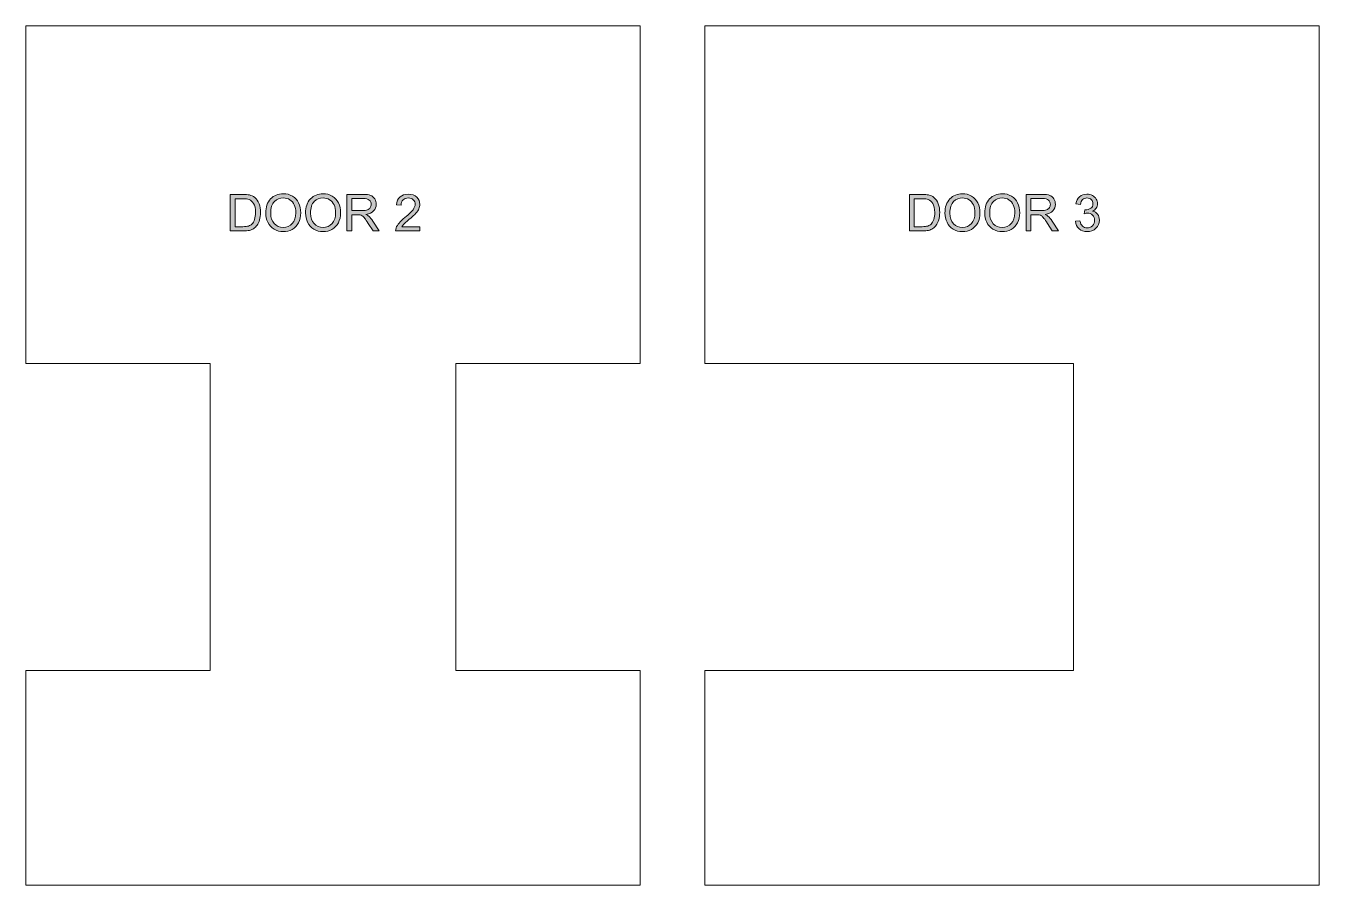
# Model space of a CAD drawing. Header units: inches. Extents: x -6.9 to 58.7, y -33.3 to 13.5.
# Drawn here: x 16.6 to 58.72, y -14.46 to 13.54 of the extents above; entities that cross this region are included whole.
import ezdxf

# ---------------------------------------------------------------- set-up
doc = ezdxf.new("R2010")
doc.units = ezdxf.units.IN
doc.header["$MEASUREMENT"] = 0
doc.layers.add('Layer 1', color=7, linetype='Continuous', lineweight=0)

# ---------------------------------------------------------------- blocks, each defined once
blk = doc.blocks.new('Block_5')
at = {"layer": 'Layer 1', "true_color": 0x000000, "transparency": 33554687}
h = blk.add_hatch(color=18, dxfattribs=at)
h.dxf.hatch_style = 2
edge = h.paths.add_edge_path()
edge.add_spline(control_points=[(23.418, 6.996), (23.418, 6.996), (23.673, 6.996), (23.673, 6.996), (23.751, 6.996), (23.813, 7.004), (23.858, 7.018), (23.903, 7.033), (23.938, 7.054), (23.965, 7.08), (24.002, 7.118), (24.031, 7.168), (24.052, 7.231), (24.073, 7.294), (24.084, 7.371), (24.084, 7.461), (24.084, 7.586), (24.063, 7.682), (24.022, 7.749), (23.981, 7.816), (23.931, 7.861), (23.873, 7.883), (23.831, 7.9), (23.762, 7.908), (23.669, 7.908), (23.669, 7.908), (23.418, 7.908), (23.418, 7.908), (23.418, 7.908), (23.418, 6.996), (23.418, 6.996)], knot_values=[0, 0, 0, 0, 1, 1, 1, 2, 2, 2, 3, 3, 3, 4, 4, 4, 5, 5, 5, 6, 6, 6, 7, 7, 7, 8, 8, 8, 9, 9, 9, 10, 10, 10, 10], degree=3, periodic=0)
edge = h.paths.add_edge_path()
edge.add_spline(control_points=[(23.26, 6.856), (23.26, 6.856), (23.26, 8.049), (23.26, 8.049), (23.26, 8.049), (23.671, 8.049), (23.671, 8.049), (23.764, 8.049), (23.835, 8.043), (23.883, 8.032), (23.952, 8.016), (24.01, 7.987), (24.058, 7.946), (24.121, 7.893), (24.168, 7.825), (24.2, 7.742), (24.231, 7.66), (24.246, 7.565), (24.246, 7.459), (24.246, 7.368), (24.236, 7.288), (24.215, 7.218), (24.193, 7.148), (24.166, 7.09), (24.133, 7.044), (24.1, 6.998), (24.064, 6.962), (24.025, 6.936), (23.985, 6.909), (23.938, 6.89), (23.882, 6.876), (23.827, 6.862), (23.763, 6.856), (23.691, 6.856), (23.691, 6.856), (23.26, 6.856), (23.26, 6.856)], knot_values=[0, 0, 0, 0, 1, 1, 1, 2, 2, 2, 3, 3, 3, 4, 4, 4, 5, 5, 5, 6, 6, 6, 7, 7, 7, 8, 8, 8, 9, 9, 9, 10, 10, 10, 11, 11, 11, 12, 12, 12, 12], degree=3, periodic=0)
h = blk.add_hatch(color=18, dxfattribs=at)
h.dxf.hatch_style = 2
edge = h.paths.add_edge_path()
edge.add_spline(control_points=[(24.578, 7.434), (24.578, 7.29), (24.617, 7.177), (24.694, 7.095), (24.772, 7.012), (24.869, 6.97), (24.985, 6.97), (25.104, 6.97), (25.202, 7.012), (25.279, 7.096), (25.355, 7.179), (25.394, 7.298), (25.394, 7.451), (25.394, 7.548), (25.377, 7.633), (25.345, 7.706), (25.312, 7.778), (25.264, 7.834), (25.201, 7.874), (25.137, 7.914), (25.066, 7.934), (24.988, 7.934), (24.876, 7.934), (24.78, 7.896), (24.699, 7.819), (24.619, 7.742), (24.578, 7.614), (24.578, 7.434)], knot_values=[0, 0, 0, 0, 1, 1, 1, 2, 2, 2, 3, 3, 3, 4, 4, 4, 5, 5, 5, 6, 6, 6, 7, 7, 7, 8, 8, 8, 9, 9, 9, 9], degree=3, periodic=0)
edge = h.paths.add_edge_path()
edge.add_spline(control_points=[(24.416, 7.437), (24.416, 7.635), (24.469, 7.79), (24.575, 7.902), (24.681, 8.014), (24.819, 8.07), (24.987, 8.07), (25.097, 8.07), (25.196, 8.044), (25.285, 7.991), (25.373, 7.938), (25.441, 7.865), (25.487, 7.771), (25.533, 7.677), (25.557, 7.57), (25.557, 7.451), (25.557, 7.33), (25.532, 7.221), (25.483, 7.126), (25.435, 7.03), (25.365, 6.958), (25.276, 6.909), (25.186, 6.86), (25.09, 6.835), (24.986, 6.835), (24.874, 6.835), (24.773, 6.862), (24.685, 6.917), (24.597, 6.971), (24.53, 7.045), (24.484, 7.139), (24.438, 7.233), (24.416, 7.332), (24.416, 7.437)], knot_values=[0, 0, 0, 0, 1, 1, 1, 2, 2, 2, 3, 3, 3, 4, 4, 4, 5, 5, 5, 6, 6, 6, 7, 7, 7, 8, 8, 8, 9, 9, 9, 10, 10, 10, 11, 11, 11, 11], degree=3, periodic=0)
h = blk.add_hatch(color=18, dxfattribs=at)
h.dxf.hatch_style = 2
edge = h.paths.add_edge_path()
edge.add_spline(control_points=[(25.875, 7.434), (25.875, 7.29), (25.913, 7.177), (25.991, 7.095), (26.068, 7.012), (26.165, 6.97), (26.282, 6.97), (26.401, 6.97), (26.498, 7.012), (26.575, 7.096), (26.652, 7.179), (26.69, 7.298), (26.69, 7.451), (26.69, 7.548), (26.674, 7.633), (26.641, 7.706), (26.608, 7.778), (26.56, 7.834), (26.497, 7.874), (26.434, 7.914), (26.363, 7.934), (26.284, 7.934), (26.172, 7.934), (26.076, 7.896), (25.996, 7.819), (25.915, 7.742), (25.875, 7.614), (25.875, 7.434)], knot_values=[0, 0, 0, 0, 1, 1, 1, 2, 2, 2, 3, 3, 3, 4, 4, 4, 5, 5, 5, 6, 6, 6, 7, 7, 7, 8, 8, 8, 9, 9, 9, 9], degree=3, periodic=0)
edge = h.paths.add_edge_path()
edge.add_spline(control_points=[(25.712, 7.437), (25.712, 7.635), (25.765, 7.79), (25.872, 7.902), (25.978, 8.014), (26.115, 8.07), (26.283, 8.07), (26.393, 8.07), (26.493, 8.044), (26.581, 7.991), (26.67, 7.938), (26.737, 7.865), (26.783, 7.771), (26.83, 7.677), (26.853, 7.57), (26.853, 7.451), (26.853, 7.33), (26.829, 7.221), (26.78, 7.126), (26.731, 7.03), (26.662, 6.958), (26.572, 6.909), (26.483, 6.86), (26.386, 6.835), (26.283, 6.835), (26.17, 6.835), (26.07, 6.862), (25.981, 6.917), (25.893, 6.971), (25.826, 7.045), (25.78, 7.139), (25.735, 7.233), (25.712, 7.332), (25.712, 7.437)], knot_values=[0, 0, 0, 0, 1, 1, 1, 2, 2, 2, 3, 3, 3, 4, 4, 4, 5, 5, 5, 6, 6, 6, 7, 7, 7, 8, 8, 8, 9, 9, 9, 10, 10, 10, 11, 11, 11, 11], degree=3, periodic=0)
h = blk.add_hatch(color=18, dxfattribs=at)
h.dxf.hatch_style = 2
edge = h.paths.add_edge_path()
edge.add_spline(control_points=[(27.217, 7.522), (27.217, 7.522), (27.556, 7.522), (27.556, 7.522), (27.628, 7.522), (27.685, 7.53), (27.725, 7.545), (27.766, 7.559), (27.797, 7.583), (27.818, 7.616), (27.839, 7.649), (27.85, 7.685), (27.85, 7.723), (27.85, 7.78), (27.829, 7.826), (27.788, 7.862), (27.747, 7.899), (27.683, 7.917), (27.594, 7.917), (27.594, 7.917), (27.217, 7.917), (27.217, 7.917), (27.217, 7.917), (27.217, 7.522), (27.217, 7.522)], knot_values=[0, 0, 0, 0, 1, 1, 1, 2, 2, 2, 3, 3, 3, 4, 4, 4, 5, 5, 5, 6, 6, 6, 7, 7, 7, 8, 8, 8, 8], degree=3, periodic=0)
edge = h.paths.add_edge_path()
edge.add_spline(control_points=[(27.059, 6.856), (27.059, 6.856), (27.059, 8.049), (27.059, 8.049), (27.059, 8.049), (27.588, 8.049), (27.588, 8.049), (27.694, 8.049), (27.775, 8.038), (27.83, 8.017), (27.886, 7.995), (27.93, 7.957), (27.963, 7.903), (27.996, 7.849), (28.013, 7.789), (28.013, 7.723), (28.013, 7.639), (27.985, 7.567), (27.93, 7.509), (27.876, 7.451), (27.791, 7.414), (27.677, 7.398), (27.718, 7.378), (27.75, 7.359), (27.772, 7.339), (27.818, 7.297), (27.862, 7.244), (27.903, 7.18), (27.903, 7.18), (28.11, 6.856), (28.11, 6.856), (28.11, 6.856), (27.912, 6.856), (27.912, 6.856), (27.912, 6.856), (27.754, 7.104), (27.754, 7.104), (27.708, 7.175), (27.67, 7.23), (27.64, 7.268), (27.61, 7.306), (27.583, 7.333), (27.56, 7.348), (27.536, 7.363), (27.512, 7.374), (27.488, 7.38), (27.47, 7.384), (27.441, 7.385), (27.4, 7.385), (27.4, 7.385), (27.217, 7.385), (27.217, 7.385), (27.217, 7.385), (27.217, 6.856), (27.217, 6.856), (27.217, 6.856), (27.059, 6.856), (27.059, 6.856)], knot_values=[0, 0, 0, 0, 1, 1, 1, 2, 2, 2, 3, 3, 3, 4, 4, 4, 5, 5, 5, 6, 6, 6, 7, 7, 7, 8, 8, 8, 9, 9, 9, 10, 10, 10, 11, 11, 11, 12, 12, 12, 13, 13, 13, 14, 14, 14, 15, 15, 15, 16, 16, 16, 17, 17, 17, 18, 18, 18, 19, 19, 19, 19], degree=3, periodic=0)
h = blk.add_hatch(color=18, dxfattribs=at)
h.dxf.hatch_style = 2
edge = h.paths.add_edge_path()
edge.add_spline(control_points=[(29.434, 6.996), (29.434, 6.996), (29.434, 6.856), (29.434, 6.856), (29.434, 6.856), (28.645, 6.856), (28.645, 6.856), (28.644, 6.891), (28.65, 6.925), (28.662, 6.957), (28.682, 7.011), (28.714, 7.064), (28.759, 7.116), (28.803, 7.168), (28.867, 7.228), (28.95, 7.297), (29.08, 7.403), (29.167, 7.487), (29.213, 7.549), (29.259, 7.612), (29.281, 7.67), (29.281, 7.726), (29.281, 7.784), (29.261, 7.833), (29.219, 7.872), (29.178, 7.912), (29.123, 7.932), (29.057, 7.932), (28.986, 7.932), (28.93, 7.911), (28.887, 7.869), (28.845, 7.827), (28.824, 7.768), (28.823, 7.693), (28.823, 7.693), (28.673, 7.709), (28.673, 7.709), (28.683, 7.821), (28.722, 7.906), (28.789, 7.965), (28.856, 8.024), (28.947, 8.054), (29.06, 8.054), (29.174, 8.054), (29.265, 8.022), (29.332, 7.958), (29.399, 7.895), (29.432, 7.816), (29.432, 7.722), (29.432, 7.675), (29.422, 7.628), (29.403, 7.582), (29.383, 7.535), (29.351, 7.487), (29.305, 7.436), (29.26, 7.385), (29.185, 7.315), (29.08, 7.226), (28.992, 7.152), (28.935, 7.102), (28.91, 7.076), (28.885, 7.049), (28.865, 7.023), (28.848, 6.996), (28.848, 6.996), (29.434, 6.996), (29.434, 6.996)], knot_values=[0, 0, 0, 0, 1, 1, 1, 2, 2, 2, 3, 3, 3, 4, 4, 4, 5, 5, 5, 6, 6, 6, 7, 7, 7, 8, 8, 8, 9, 9, 9, 10, 10, 10, 11, 11, 11, 12, 12, 12, 13, 13, 13, 14, 14, 14, 15, 15, 15, 16, 16, 16, 17, 17, 17, 18, 18, 18, 19, 19, 19, 20, 20, 20, 21, 21, 21, 22, 22, 22, 22], degree=3, periodic=0)
at = {"layer": 'Layer 1'}
for points, knots in [([(23.26, 6.856), (23.26, 6.856), (23.26, 8.049), (23.26, 8.049), (23.26, 8.049), (23.671, 8.049), (23.671, 8.049), (23.764, 8.049), (23.835, 8.043), (23.883, 8.032), (23.952, 8.016), (24.01, 7.987), (24.058, 7.946), (24.121, 7.893), (24.168, 7.825), (24.2, 7.742), (24.231, 7.66), (24.246, 7.565), (24.246, 7.459), (24.246, 7.368), (24.236, 7.288), (24.215, 7.218), (24.193, 7.148), (24.166, 7.09), (24.133, 7.044), (24.1, 6.998), (24.064, 6.962), (24.025, 6.936), (23.985, 6.909), (23.938, 6.89), (23.882, 6.876), (23.827, 6.862), (23.763, 6.856), (23.691, 6.856), (23.691, 6.856), (23.26, 6.856), (23.26, 6.856)], [0, 0, 0, 0, 1, 1, 1, 2, 2, 2, 3, 3, 3, 4, 4, 4, 5, 5, 5, 6, 6, 6, 7, 7, 7, 8, 8, 8, 9, 9, 9, 10, 10, 10, 11, 11, 11, 12, 12, 12, 12]), ([(24.416, 7.437), (24.416, 7.635), (24.469, 7.79), (24.575, 7.902), (24.681, 8.014), (24.819, 8.07), (24.987, 8.07), (25.097, 8.07), (25.196, 8.044), (25.285, 7.991), (25.373, 7.938), (25.441, 7.865), (25.487, 7.771), (25.533, 7.677), (25.557, 7.57), (25.557, 7.451), (25.557, 7.33), (25.532, 7.221), (25.483, 7.126), (25.435, 7.03), (25.365, 6.958), (25.276, 6.909), (25.186, 6.86), (25.09, 6.835), (24.986, 6.835), (24.874, 6.835), (24.773, 6.862), (24.685, 6.917), (24.597, 6.971), (24.53, 7.045), (24.484, 7.139), (24.438, 7.233), (24.416, 7.332), (24.416, 7.437)], [0, 0, 0, 0, 1, 1, 1, 2, 2, 2, 3, 3, 3, 4, 4, 4, 5, 5, 5, 6, 6, 6, 7, 7, 7, 8, 8, 8, 9, 9, 9, 10, 10, 10, 11, 11, 11, 11]), ([(25.712, 7.437), (25.712, 7.635), (25.765, 7.79), (25.872, 7.902), (25.978, 8.014), (26.115, 8.07), (26.283, 8.07), (26.393, 8.07), (26.493, 8.044), (26.581, 7.991), (26.67, 7.938), (26.737, 7.865), (26.783, 7.771), (26.83, 7.677), (26.853, 7.57), (26.853, 7.451), (26.853, 7.33), (26.829, 7.221), (26.78, 7.126), (26.731, 7.03), (26.662, 6.958), (26.572, 6.909), (26.483, 6.86), (26.386, 6.835), (26.283, 6.835), (26.17, 6.835), (26.07, 6.862), (25.981, 6.917), (25.893, 6.971), (25.826, 7.045), (25.78, 7.139), (25.735, 7.233), (25.712, 7.332), (25.712, 7.437)], [0, 0, 0, 0, 1, 1, 1, 2, 2, 2, 3, 3, 3, 4, 4, 4, 5, 5, 5, 6, 6, 6, 7, 7, 7, 8, 8, 8, 9, 9, 9, 10, 10, 10, 11, 11, 11, 11]), ([(27.059, 6.856), (27.059, 6.856), (27.059, 8.049), (27.059, 8.049), (27.059, 8.049), (27.588, 8.049), (27.588, 8.049), (27.694, 8.049), (27.775, 8.038), (27.83, 8.017), (27.886, 7.995), (27.93, 7.957), (27.963, 7.903), (27.996, 7.849), (28.013, 7.789), (28.013, 7.723), (28.013, 7.639), (27.985, 7.567), (27.93, 7.509), (27.876, 7.451), (27.791, 7.414), (27.677, 7.398), (27.718, 7.378), (27.75, 7.359), (27.772, 7.339), (27.818, 7.297), (27.862, 7.244), (27.903, 7.18), (27.903, 7.18), (28.11, 6.856), (28.11, 6.856), (28.11, 6.856), (27.912, 6.856), (27.912, 6.856), (27.912, 6.856), (27.754, 7.104), (27.754, 7.104), (27.708, 7.175), (27.67, 7.23), (27.64, 7.268), (27.61, 7.306), (27.583, 7.333), (27.56, 7.348), (27.536, 7.363), (27.512, 7.374), (27.488, 7.38), (27.47, 7.384), (27.441, 7.385), (27.4, 7.385), (27.4, 7.385), (27.217, 7.385), (27.217, 7.385), (27.217, 7.385), (27.217, 6.856), (27.217, 6.856), (27.217, 6.856), (27.059, 6.856), (27.059, 6.856)], [0, 0, 0, 0, 1, 1, 1, 2, 2, 2, 3, 3, 3, 4, 4, 4, 5, 5, 5, 6, 6, 6, 7, 7, 7, 8, 8, 8, 9, 9, 9, 10, 10, 10, 11, 11, 11, 12, 12, 12, 13, 13, 13, 14, 14, 14, 15, 15, 15, 16, 16, 16, 17, 17, 17, 18, 18, 18, 19, 19, 19, 19]), ([(29.434, 6.996), (29.434, 6.996), (29.434, 6.856), (29.434, 6.856), (29.434, 6.856), (28.645, 6.856), (28.645, 6.856), (28.644, 6.891), (28.65, 6.925), (28.662, 6.957), (28.682, 7.011), (28.714, 7.064), (28.759, 7.116), (28.803, 7.168), (28.867, 7.228), (28.95, 7.297), (29.08, 7.403), (29.167, 7.487), (29.213, 7.549), (29.259, 7.612), (29.281, 7.67), (29.281, 7.726), (29.281, 7.784), (29.261, 7.833), (29.219, 7.872), (29.178, 7.912), (29.123, 7.932), (29.057, 7.932), (28.986, 7.932), (28.93, 7.911), (28.887, 7.869), (28.845, 7.827), (28.824, 7.768), (28.823, 7.693), (28.823, 7.693), (28.673, 7.709), (28.673, 7.709), (28.683, 7.821), (28.722, 7.906), (28.789, 7.965), (28.856, 8.024), (28.947, 8.054), (29.06, 8.054), (29.174, 8.054), (29.265, 8.022), (29.332, 7.958), (29.399, 7.895), (29.432, 7.816), (29.432, 7.722), (29.432, 7.675), (29.422, 7.628), (29.403, 7.582), (29.383, 7.535), (29.351, 7.487), (29.305, 7.436), (29.26, 7.385), (29.185, 7.315), (29.08, 7.226), (28.992, 7.152), (28.935, 7.102), (28.91, 7.076), (28.885, 7.049), (28.865, 7.023), (28.848, 6.996), (28.848, 6.996), (29.434, 6.996), (29.434, 6.996)], [0, 0, 0, 0, 1, 1, 1, 2, 2, 2, 3, 3, 3, 4, 4, 4, 5, 5, 5, 6, 6, 6, 7, 7, 7, 8, 8, 8, 9, 9, 9, 10, 10, 10, 11, 11, 11, 12, 12, 12, 13, 13, 13, 14, 14, 14, 15, 15, 15, 16, 16, 16, 17, 17, 17, 18, 18, 18, 19, 19, 19, 20, 20, 20, 21, 21, 21, 22, 22, 22, 22]), ([(23.418, 6.996), (23.418, 6.996), (23.673, 6.996), (23.673, 6.996), (23.751, 6.996), (23.813, 7.004), (23.858, 7.018), (23.903, 7.033), (23.938, 7.054), (23.965, 7.08), (24.002, 7.118), (24.031, 7.168), (24.052, 7.231), (24.073, 7.294), (24.084, 7.371), (24.084, 7.461), (24.084, 7.586), (24.063, 7.682), (24.022, 7.749), (23.981, 7.816), (23.931, 7.861), (23.873, 7.883), (23.831, 7.9), (23.762, 7.908), (23.669, 7.908), (23.669, 7.908), (23.418, 7.908), (23.418, 7.908), (23.418, 7.908), (23.418, 6.996), (23.418, 6.996)], [0, 0, 0, 0, 1, 1, 1, 2, 2, 2, 3, 3, 3, 4, 4, 4, 5, 5, 5, 6, 6, 6, 7, 7, 7, 8, 8, 8, 9, 9, 9, 10, 10, 10, 10]), ([(24.578, 7.434), (24.578, 7.29), (24.617, 7.177), (24.694, 7.095), (24.772, 7.012), (24.869, 6.97), (24.985, 6.97), (25.104, 6.97), (25.202, 7.012), (25.279, 7.096), (25.355, 7.179), (25.394, 7.298), (25.394, 7.451), (25.394, 7.548), (25.377, 7.633), (25.345, 7.706), (25.312, 7.778), (25.264, 7.834), (25.201, 7.874), (25.137, 7.914), (25.066, 7.934), (24.988, 7.934), (24.876, 7.934), (24.78, 7.896), (24.699, 7.819), (24.619, 7.742), (24.578, 7.614), (24.578, 7.434)], [0, 0, 0, 0, 1, 1, 1, 2, 2, 2, 3, 3, 3, 4, 4, 4, 5, 5, 5, 6, 6, 6, 7, 7, 7, 8, 8, 8, 9, 9, 9, 9]), ([(25.875, 7.434), (25.875, 7.29), (25.913, 7.177), (25.991, 7.095), (26.068, 7.012), (26.165, 6.97), (26.282, 6.97), (26.401, 6.97), (26.498, 7.012), (26.575, 7.096), (26.652, 7.179), (26.69, 7.298), (26.69, 7.451), (26.69, 7.548), (26.674, 7.633), (26.641, 7.706), (26.608, 7.778), (26.56, 7.834), (26.497, 7.874), (26.434, 7.914), (26.363, 7.934), (26.284, 7.934), (26.172, 7.934), (26.076, 7.896), (25.996, 7.819), (25.915, 7.742), (25.875, 7.614), (25.875, 7.434)], [0, 0, 0, 0, 1, 1, 1, 2, 2, 2, 3, 3, 3, 4, 4, 4, 5, 5, 5, 6, 6, 6, 7, 7, 7, 8, 8, 8, 9, 9, 9, 9]), ([(27.217, 7.522), (27.217, 7.522), (27.556, 7.522), (27.556, 7.522), (27.628, 7.522), (27.685, 7.53), (27.725, 7.545), (27.766, 7.559), (27.797, 7.583), (27.818, 7.616), (27.839, 7.649), (27.85, 7.685), (27.85, 7.723), (27.85, 7.78), (27.829, 7.826), (27.788, 7.862), (27.747, 7.899), (27.683, 7.917), (27.594, 7.917), (27.594, 7.917), (27.217, 7.917), (27.217, 7.917), (27.217, 7.917), (27.217, 7.522), (27.217, 7.522)], [0, 0, 0, 0, 1, 1, 1, 2, 2, 2, 3, 3, 3, 4, 4, 4, 5, 5, 5, 6, 6, 6, 7, 7, 7, 8, 8, 8, 8])]:
    blk.add_open_spline(points, degree=3, knots=knots, dxfattribs=at)
blk = doc.blocks.new('Block_4')
at = {"layer": 'Layer 1'}
blk.add_blockref('Block_5', (0, 0), dxfattribs=at)
blk = doc.blocks.new('Block_7')
at = {"layer": 'Layer 1', "true_color": 0x000000, "transparency": 33554687}
h = blk.add_hatch(color=18, dxfattribs=at)
h.dxf.hatch_style = 2
edge = h.paths.add_edge_path()
edge.add_spline(control_points=[(45.535, 6.996), (45.535, 6.996), (45.79, 6.996), (45.79, 6.996), (45.868, 6.996), (45.93, 7.004), (45.975, 7.018), (46.02, 7.033), (46.055, 7.054), (46.082, 7.08), (46.119, 7.118), (46.148, 7.168), (46.169, 7.231), (46.19, 7.294), (46.201, 7.371), (46.201, 7.461), (46.201, 7.586), (46.18, 7.682), (46.139, 7.749), (46.098, 7.816), (46.048, 7.861), (45.99, 7.883), (45.948, 7.9), (45.879, 7.908), (45.786, 7.908), (45.786, 7.908), (45.535, 7.908), (45.535, 7.908), (45.535, 7.908), (45.535, 6.996), (45.535, 6.996)], knot_values=[0, 0, 0, 0, 1, 1, 1, 2, 2, 2, 3, 3, 3, 4, 4, 4, 5, 5, 5, 6, 6, 6, 7, 7, 7, 8, 8, 8, 9, 9, 9, 10, 10, 10, 10], degree=3, periodic=0)
edge = h.paths.add_edge_path()
edge.add_spline(control_points=[(45.377, 6.856), (45.377, 6.856), (45.377, 8.049), (45.377, 8.049), (45.377, 8.049), (45.788, 8.049), (45.788, 8.049), (45.881, 8.049), (45.952, 8.043), (46, 8.032), (46.069, 8.016), (46.127, 7.987), (46.175, 7.946), (46.238, 7.893), (46.285, 7.825), (46.317, 7.742), (46.348, 7.66), (46.363, 7.565), (46.363, 7.459), (46.363, 7.368), (46.353, 7.288), (46.332, 7.218), (46.31, 7.148), (46.283, 7.09), (46.25, 7.044), (46.217, 6.998), (46.181, 6.962), (46.142, 6.936), (46.102, 6.909), (46.055, 6.89), (45.999, 6.876), (45.944, 6.862), (45.88, 6.856), (45.808, 6.856), (45.808, 6.856), (45.377, 6.856), (45.377, 6.856)], knot_values=[0, 0, 0, 0, 1, 1, 1, 2, 2, 2, 3, 3, 3, 4, 4, 4, 5, 5, 5, 6, 6, 6, 7, 7, 7, 8, 8, 8, 9, 9, 9, 10, 10, 10, 11, 11, 11, 12, 12, 12, 12], degree=3, periodic=0)
h = blk.add_hatch(color=18, dxfattribs=at)
h.dxf.hatch_style = 2
edge = h.paths.add_edge_path()
edge.add_spline(control_points=[(46.695, 7.434), (46.695, 7.29), (46.734, 7.177), (46.811, 7.094), (46.889, 7.012), (46.986, 6.97), (47.102, 6.97), (47.221, 6.97), (47.319, 7.012), (47.396, 7.096), (47.472, 7.179), (47.511, 7.298), (47.511, 7.451), (47.511, 7.548), (47.494, 7.633), (47.462, 7.706), (47.429, 7.778), (47.381, 7.834), (47.318, 7.874), (47.254, 7.914), (47.183, 7.934), (47.105, 7.934), (46.993, 7.934), (46.897, 7.896), (46.816, 7.819), (46.736, 7.742), (46.695, 7.614), (46.695, 7.434)], knot_values=[0, 0, 0, 0, 1, 1, 1, 2, 2, 2, 3, 3, 3, 4, 4, 4, 5, 5, 5, 6, 6, 6, 7, 7, 7, 8, 8, 8, 9, 9, 9, 9], degree=3, periodic=0)
edge = h.paths.add_edge_path()
edge.add_spline(control_points=[(46.533, 7.437), (46.533, 7.635), (46.586, 7.79), (46.692, 7.902), (46.798, 8.014), (46.936, 8.07), (47.104, 8.07), (47.214, 8.07), (47.313, 8.044), (47.402, 7.991), (47.49, 7.938), (47.558, 7.865), (47.604, 7.771), (47.65, 7.677), (47.674, 7.57), (47.674, 7.451), (47.674, 7.33), (47.649, 7.221), (47.6, 7.126), (47.552, 7.03), (47.482, 6.958), (47.393, 6.909), (47.303, 6.86), (47.207, 6.835), (47.103, 6.835), (46.991, 6.835), (46.89, 6.862), (46.802, 6.917), (46.714, 6.971), (46.647, 7.045), (46.601, 7.139), (46.555, 7.233), (46.533, 7.332), (46.533, 7.437)], knot_values=[0, 0, 0, 0, 1, 1, 1, 2, 2, 2, 3, 3, 3, 4, 4, 4, 5, 5, 5, 6, 6, 6, 7, 7, 7, 8, 8, 8, 9, 9, 9, 10, 10, 10, 11, 11, 11, 11], degree=3, periodic=0)
h = blk.add_hatch(color=18, dxfattribs=at)
h.dxf.hatch_style = 2
edge = h.paths.add_edge_path()
edge.add_spline(control_points=[(47.992, 7.434), (47.992, 7.29), (48.03, 7.177), (48.108, 7.094), (48.185, 7.012), (48.282, 6.97), (48.399, 6.97), (48.518, 6.97), (48.615, 7.012), (48.692, 7.096), (48.769, 7.179), (48.807, 7.298), (48.807, 7.451), (48.807, 7.548), (48.791, 7.633), (48.758, 7.706), (48.725, 7.778), (48.677, 7.834), (48.614, 7.874), (48.551, 7.914), (48.48, 7.934), (48.401, 7.934), (48.289, 7.934), (48.193, 7.896), (48.113, 7.819), (48.032, 7.742), (47.992, 7.614), (47.992, 7.434)], knot_values=[0, 0, 0, 0, 1, 1, 1, 2, 2, 2, 3, 3, 3, 4, 4, 4, 5, 5, 5, 6, 6, 6, 7, 7, 7, 8, 8, 8, 9, 9, 9, 9], degree=3, periodic=0)
edge = h.paths.add_edge_path()
edge.add_spline(control_points=[(47.829, 7.437), (47.829, 7.635), (47.882, 7.79), (47.989, 7.902), (48.095, 8.014), (48.232, 8.07), (48.4, 8.07), (48.51, 8.07), (48.61, 8.044), (48.698, 7.991), (48.787, 7.938), (48.854, 7.865), (48.9, 7.771), (48.947, 7.677), (48.97, 7.57), (48.97, 7.451), (48.97, 7.33), (48.946, 7.221), (48.897, 7.126), (48.848, 7.03), (48.779, 6.958), (48.689, 6.909), (48.6, 6.86), (48.503, 6.835), (48.4, 6.835), (48.287, 6.835), (48.187, 6.862), (48.098, 6.917), (48.01, 6.971), (47.943, 7.045), (47.897, 7.139), (47.852, 7.233), (47.829, 7.332), (47.829, 7.437)], knot_values=[0, 0, 0, 0, 1, 1, 1, 2, 2, 2, 3, 3, 3, 4, 4, 4, 5, 5, 5, 6, 6, 6, 7, 7, 7, 8, 8, 8, 9, 9, 9, 10, 10, 10, 11, 11, 11, 11], degree=3, periodic=0)
h = blk.add_hatch(color=18, dxfattribs=at)
h.dxf.hatch_style = 2
edge = h.paths.add_edge_path()
edge.add_spline(control_points=[(49.334, 7.522), (49.334, 7.522), (49.673, 7.522), (49.673, 7.522), (49.745, 7.522), (49.802, 7.53), (49.842, 7.545), (49.883, 7.559), (49.914, 7.583), (49.935, 7.616), (49.956, 7.649), (49.967, 7.685), (49.967, 7.723), (49.967, 7.78), (49.946, 7.826), (49.905, 7.862), (49.864, 7.899), (49.8, 7.917), (49.711, 7.917), (49.711, 7.917), (49.334, 7.917), (49.334, 7.917), (49.334, 7.917), (49.334, 7.522), (49.334, 7.522)], knot_values=[0, 0, 0, 0, 1, 1, 1, 2, 2, 2, 3, 3, 3, 4, 4, 4, 5, 5, 5, 6, 6, 6, 7, 7, 7, 8, 8, 8, 8], degree=3, periodic=0)
edge = h.paths.add_edge_path()
edge.add_spline(control_points=[(49.176, 6.856), (49.176, 6.856), (49.176, 8.049), (49.176, 8.049), (49.176, 8.049), (49.705, 8.049), (49.705, 8.049), (49.811, 8.049), (49.892, 8.038), (49.947, 8.017), (50.003, 7.995), (50.047, 7.957), (50.08, 7.903), (50.113, 7.849), (50.13, 7.789), (50.13, 7.723), (50.13, 7.639), (50.102, 7.567), (50.047, 7.509), (49.993, 7.451), (49.908, 7.414), (49.794, 7.398), (49.835, 7.378), (49.867, 7.359), (49.889, 7.339), (49.935, 7.297), (49.979, 7.244), (50.02, 7.18), (50.02, 7.18), (50.227, 6.856), (50.227, 6.856), (50.227, 6.856), (50.029, 6.856), (50.029, 6.856), (50.029, 6.856), (49.871, 7.104), (49.871, 7.104), (49.825, 7.175), (49.787, 7.23), (49.757, 7.268), (49.727, 7.306), (49.7, 7.333), (49.677, 7.348), (49.653, 7.363), (49.629, 7.374), (49.605, 7.38), (49.587, 7.384), (49.558, 7.385), (49.517, 7.385), (49.517, 7.385), (49.334, 7.385), (49.334, 7.385), (49.334, 7.385), (49.334, 6.856), (49.334, 6.856), (49.334, 6.856), (49.176, 6.856), (49.176, 6.856)], knot_values=[0, 0, 0, 0, 1, 1, 1, 2, 2, 2, 3, 3, 3, 4, 4, 4, 5, 5, 5, 6, 6, 6, 7, 7, 7, 8, 8, 8, 9, 9, 9, 10, 10, 10, 11, 11, 11, 12, 12, 12, 13, 13, 13, 14, 14, 14, 15, 15, 15, 16, 16, 16, 17, 17, 17, 18, 18, 18, 19, 19, 19, 19], degree=3, periodic=0)
h = blk.add_hatch(color=18, dxfattribs=at)
h.dxf.hatch_style = 2
edge = h.paths.add_edge_path()
edge.add_spline(control_points=[(50.782, 7.171), (50.782, 7.171), (50.928, 7.19), (50.928, 7.19), (50.945, 7.107), (50.973, 7.047), (51.014, 7.011), (51.054, 6.974), (51.104, 6.956), (51.162, 6.956), (51.23, 6.956), (51.289, 6.98), (51.336, 7.027), (51.384, 7.075), (51.407, 7.134), (51.407, 7.205), (51.407, 7.272), (51.385, 7.328), (51.341, 7.371), (51.297, 7.415), (51.242, 7.437), (51.174, 7.437), (51.146, 7.437), (51.112, 7.431), (51.07, 7.42), (51.07, 7.42), (51.087, 7.549), (51.087, 7.549), (51.096, 7.548), (51.104, 7.547), (51.11, 7.547), (51.173, 7.547), (51.229, 7.564), (51.279, 7.596), (51.329, 7.629), (51.354, 7.679), (51.354, 7.747), (51.354, 7.8), (51.335, 7.845), (51.299, 7.88), (51.263, 7.915), (51.216, 7.933), (51.158, 7.933), (51.101, 7.933), (51.054, 7.915), (51.016, 7.879), (50.978, 7.844), (50.954, 7.79), (50.943, 7.718), (50.943, 7.718), (50.796, 7.744), (50.796, 7.744), (50.814, 7.843), (50.855, 7.919), (50.918, 7.973), (50.982, 8.027), (51.061, 8.054), (51.155, 8.054), (51.22, 8.054), (51.28, 8.04), (51.335, 8.012), (51.39, 7.984), (51.432, 7.946), (51.461, 7.897), (51.49, 7.849), (51.504, 7.798), (51.504, 7.744), (51.504, 7.692), (51.49, 7.645), (51.463, 7.603), (51.435, 7.56), (51.394, 7.527), (51.34, 7.502), (51.41, 7.486), (51.465, 7.452), (51.504, 7.4), (51.543, 7.349), (51.563, 7.285), (51.563, 7.208), (51.563, 7.104), (51.525, 7.016), (51.449, 6.943), (51.373, 6.871), (51.277, 6.834), (51.161, 6.834), (51.056, 6.834), (50.969, 6.866), (50.9, 6.928), (50.831, 6.99), (50.791, 7.071), (50.782, 7.171)], knot_values=[0, 0, 0, 0, 1, 1, 1, 2, 2, 2, 3, 3, 3, 4, 4, 4, 5, 5, 5, 6, 6, 6, 7, 7, 7, 8, 8, 8, 9, 9, 9, 10, 10, 10, 11, 11, 11, 12, 12, 12, 13, 13, 13, 14, 14, 14, 15, 15, 15, 16, 16, 16, 17, 17, 17, 18, 18, 18, 19, 19, 19, 20, 20, 20, 21, 21, 21, 22, 22, 22, 23, 23, 23, 24, 24, 24, 25, 25, 25, 26, 26, 26, 27, 27, 27, 28, 28, 28, 29, 29, 29, 30, 30, 30, 30], degree=3, periodic=0)
at = {"layer": 'Layer 1'}
for points, knots in [([(45.377, 6.856), (45.377, 6.856), (45.377, 8.049), (45.377, 8.049), (45.377, 8.049), (45.788, 8.049), (45.788, 8.049), (45.881, 8.049), (45.952, 8.043), (46, 8.032), (46.069, 8.016), (46.127, 7.987), (46.175, 7.946), (46.238, 7.893), (46.285, 7.825), (46.317, 7.742), (46.348, 7.66), (46.363, 7.565), (46.363, 7.459), (46.363, 7.368), (46.353, 7.288), (46.332, 7.218), (46.31, 7.148), (46.283, 7.09), (46.25, 7.044), (46.217, 6.998), (46.181, 6.962), (46.142, 6.936), (46.102, 6.909), (46.055, 6.89), (45.999, 6.876), (45.944, 6.862), (45.88, 6.856), (45.808, 6.856), (45.808, 6.856), (45.377, 6.856), (45.377, 6.856)], [0, 0, 0, 0, 1, 1, 1, 2, 2, 2, 3, 3, 3, 4, 4, 4, 5, 5, 5, 6, 6, 6, 7, 7, 7, 8, 8, 8, 9, 9, 9, 10, 10, 10, 11, 11, 11, 12, 12, 12, 12]), ([(46.533, 7.437), (46.533, 7.635), (46.586, 7.79), (46.692, 7.902), (46.798, 8.014), (46.936, 8.07), (47.104, 8.07), (47.214, 8.07), (47.313, 8.044), (47.402, 7.991), (47.49, 7.938), (47.558, 7.865), (47.604, 7.771), (47.65, 7.677), (47.674, 7.57), (47.674, 7.451), (47.674, 7.33), (47.649, 7.221), (47.6, 7.126), (47.552, 7.03), (47.482, 6.958), (47.393, 6.909), (47.303, 6.86), (47.207, 6.835), (47.103, 6.835), (46.991, 6.835), (46.89, 6.862), (46.802, 6.917), (46.714, 6.971), (46.647, 7.045), (46.601, 7.139), (46.555, 7.233), (46.533, 7.332), (46.533, 7.437)], [0, 0, 0, 0, 1, 1, 1, 2, 2, 2, 3, 3, 3, 4, 4, 4, 5, 5, 5, 6, 6, 6, 7, 7, 7, 8, 8, 8, 9, 9, 9, 10, 10, 10, 11, 11, 11, 11]), ([(47.829, 7.437), (47.829, 7.635), (47.882, 7.79), (47.989, 7.902), (48.095, 8.014), (48.232, 8.07), (48.4, 8.07), (48.51, 8.07), (48.61, 8.044), (48.698, 7.991), (48.787, 7.938), (48.854, 7.865), (48.9, 7.771), (48.947, 7.677), (48.97, 7.57), (48.97, 7.451), (48.97, 7.33), (48.946, 7.221), (48.897, 7.126), (48.848, 7.03), (48.779, 6.958), (48.689, 6.909), (48.6, 6.86), (48.503, 6.835), (48.4, 6.835), (48.287, 6.835), (48.187, 6.862), (48.098, 6.917), (48.01, 6.971), (47.943, 7.045), (47.897, 7.139), (47.852, 7.233), (47.829, 7.332), (47.829, 7.437)], [0, 0, 0, 0, 1, 1, 1, 2, 2, 2, 3, 3, 3, 4, 4, 4, 5, 5, 5, 6, 6, 6, 7, 7, 7, 8, 8, 8, 9, 9, 9, 10, 10, 10, 11, 11, 11, 11]), ([(49.176, 6.856), (49.176, 6.856), (49.176, 8.049), (49.176, 8.049), (49.176, 8.049), (49.705, 8.049), (49.705, 8.049), (49.811, 8.049), (49.892, 8.038), (49.947, 8.017), (50.003, 7.995), (50.047, 7.957), (50.08, 7.903), (50.113, 7.849), (50.13, 7.789), (50.13, 7.723), (50.13, 7.639), (50.102, 7.567), (50.047, 7.509), (49.993, 7.451), (49.908, 7.414), (49.794, 7.398), (49.835, 7.378), (49.867, 7.359), (49.889, 7.339), (49.935, 7.297), (49.979, 7.244), (50.02, 7.18), (50.02, 7.18), (50.227, 6.856), (50.227, 6.856), (50.227, 6.856), (50.029, 6.856), (50.029, 6.856), (50.029, 6.856), (49.871, 7.104), (49.871, 7.104), (49.825, 7.175), (49.787, 7.23), (49.757, 7.268), (49.727, 7.306), (49.7, 7.333), (49.677, 7.348), (49.653, 7.363), (49.629, 7.374), (49.605, 7.38), (49.587, 7.384), (49.558, 7.385), (49.517, 7.385), (49.517, 7.385), (49.334, 7.385), (49.334, 7.385), (49.334, 7.385), (49.334, 6.856), (49.334, 6.856), (49.334, 6.856), (49.176, 6.856), (49.176, 6.856)], [0, 0, 0, 0, 1, 1, 1, 2, 2, 2, 3, 3, 3, 4, 4, 4, 5, 5, 5, 6, 6, 6, 7, 7, 7, 8, 8, 8, 9, 9, 9, 10, 10, 10, 11, 11, 11, 12, 12, 12, 13, 13, 13, 14, 14, 14, 15, 15, 15, 16, 16, 16, 17, 17, 17, 18, 18, 18, 19, 19, 19, 19]), ([(50.782, 7.171), (50.782, 7.171), (50.928, 7.19), (50.928, 7.19), (50.945, 7.107), (50.973, 7.047), (51.014, 7.011), (51.054, 6.974), (51.104, 6.956), (51.162, 6.956), (51.23, 6.956), (51.289, 6.98), (51.336, 7.027), (51.384, 7.075), (51.407, 7.134), (51.407, 7.205), (51.407, 7.272), (51.385, 7.328), (51.341, 7.371), (51.297, 7.415), (51.242, 7.437), (51.174, 7.437), (51.146, 7.437), (51.112, 7.431), (51.07, 7.42), (51.07, 7.42), (51.087, 7.549), (51.087, 7.549), (51.096, 7.548), (51.104, 7.547), (51.11, 7.547), (51.173, 7.547), (51.229, 7.564), (51.279, 7.596), (51.329, 7.629), (51.354, 7.679), (51.354, 7.747), (51.354, 7.8), (51.335, 7.845), (51.299, 7.88), (51.263, 7.915), (51.216, 7.933), (51.158, 7.933), (51.101, 7.933), (51.054, 7.915), (51.016, 7.879), (50.978, 7.844), (50.954, 7.79), (50.943, 7.718), (50.943, 7.718), (50.796, 7.744), (50.796, 7.744), (50.814, 7.843), (50.855, 7.919), (50.918, 7.973), (50.982, 8.027), (51.061, 8.054), (51.155, 8.054), (51.22, 8.054), (51.28, 8.04), (51.335, 8.012), (51.39, 7.984), (51.432, 7.946), (51.461, 7.897), (51.49, 7.849), (51.504, 7.798), (51.504, 7.744), (51.504, 7.692), (51.49, 7.645), (51.463, 7.603), (51.435, 7.56), (51.394, 7.527), (51.34, 7.502), (51.41, 7.486), (51.465, 7.452), (51.504, 7.4), (51.543, 7.349), (51.563, 7.285), (51.563, 7.208), (51.563, 7.104), (51.525, 7.016), (51.449, 6.943), (51.373, 6.871), (51.277, 6.834), (51.161, 6.834), (51.056, 6.834), (50.969, 6.866), (50.9, 6.928), (50.831, 6.99), (50.791, 7.071), (50.782, 7.171)], [0, 0, 0, 0, 1, 1, 1, 2, 2, 2, 3, 3, 3, 4, 4, 4, 5, 5, 5, 6, 6, 6, 7, 7, 7, 8, 8, 8, 9, 9, 9, 10, 10, 10, 11, 11, 11, 12, 12, 12, 13, 13, 13, 14, 14, 14, 15, 15, 15, 16, 16, 16, 17, 17, 17, 18, 18, 18, 19, 19, 19, 20, 20, 20, 21, 21, 21, 22, 22, 22, 23, 23, 23, 24, 24, 24, 25, 25, 25, 26, 26, 26, 27, 27, 27, 28, 28, 28, 29, 29, 29, 30, 30, 30, 30]), ([(45.535, 6.996), (45.535, 6.996), (45.79, 6.996), (45.79, 6.996), (45.868, 6.996), (45.93, 7.004), (45.975, 7.018), (46.02, 7.033), (46.055, 7.054), (46.082, 7.08), (46.119, 7.118), (46.148, 7.168), (46.169, 7.231), (46.19, 7.294), (46.201, 7.371), (46.201, 7.461), (46.201, 7.586), (46.18, 7.682), (46.139, 7.749), (46.098, 7.816), (46.048, 7.861), (45.99, 7.883), (45.948, 7.9), (45.879, 7.908), (45.786, 7.908), (45.786, 7.908), (45.535, 7.908), (45.535, 7.908), (45.535, 7.908), (45.535, 6.996), (45.535, 6.996)], [0, 0, 0, 0, 1, 1, 1, 2, 2, 2, 3, 3, 3, 4, 4, 4, 5, 5, 5, 6, 6, 6, 7, 7, 7, 8, 8, 8, 9, 9, 9, 10, 10, 10, 10]), ([(46.695, 7.434), (46.695, 7.29), (46.734, 7.177), (46.811, 7.094), (46.889, 7.012), (46.986, 6.97), (47.102, 6.97), (47.221, 6.97), (47.319, 7.012), (47.396, 7.096), (47.472, 7.179), (47.511, 7.298), (47.511, 7.451), (47.511, 7.548), (47.494, 7.633), (47.462, 7.706), (47.429, 7.778), (47.381, 7.834), (47.318, 7.874), (47.254, 7.914), (47.183, 7.934), (47.105, 7.934), (46.993, 7.934), (46.897, 7.896), (46.816, 7.819), (46.736, 7.742), (46.695, 7.614), (46.695, 7.434)], [0, 0, 0, 0, 1, 1, 1, 2, 2, 2, 3, 3, 3, 4, 4, 4, 5, 5, 5, 6, 6, 6, 7, 7, 7, 8, 8, 8, 9, 9, 9, 9]), ([(47.992, 7.434), (47.992, 7.29), (48.03, 7.177), (48.108, 7.094), (48.185, 7.012), (48.282, 6.97), (48.399, 6.97), (48.518, 6.97), (48.615, 7.012), (48.692, 7.096), (48.769, 7.179), (48.807, 7.298), (48.807, 7.451), (48.807, 7.548), (48.791, 7.633), (48.758, 7.706), (48.725, 7.778), (48.677, 7.834), (48.614, 7.874), (48.551, 7.914), (48.48, 7.934), (48.401, 7.934), (48.289, 7.934), (48.193, 7.896), (48.113, 7.819), (48.032, 7.742), (47.992, 7.614), (47.992, 7.434)], [0, 0, 0, 0, 1, 1, 1, 2, 2, 2, 3, 3, 3, 4, 4, 4, 5, 5, 5, 6, 6, 6, 7, 7, 7, 8, 8, 8, 9, 9, 9, 9]), ([(49.334, 7.522), (49.334, 7.522), (49.673, 7.522), (49.673, 7.522), (49.745, 7.522), (49.802, 7.53), (49.842, 7.545), (49.883, 7.559), (49.914, 7.583), (49.935, 7.616), (49.956, 7.649), (49.967, 7.685), (49.967, 7.723), (49.967, 7.78), (49.946, 7.826), (49.905, 7.862), (49.864, 7.899), (49.8, 7.917), (49.711, 7.917), (49.711, 7.917), (49.334, 7.917), (49.334, 7.917), (49.334, 7.917), (49.334, 7.522), (49.334, 7.522)], [0, 0, 0, 0, 1, 1, 1, 2, 2, 2, 3, 3, 3, 4, 4, 4, 5, 5, 5, 6, 6, 6, 7, 7, 7, 8, 8, 8, 8])]:
    blk.add_open_spline(points, degree=3, knots=knots, dxfattribs=at)
blk = doc.blocks.new('Block_6')
at = {"layer": 'Layer 1'}
blk.add_blockref('Block_7', (0, 0), dxfattribs=at)

msp = doc.modelspace()

# ---------------------------------------------------------------- linework, layer by layer
at = {"layer": 'Layer 1', "color": 1, "lineweight": 0, "true_color": 0xff0000}
for points in [[(36.605, 2.54), (36.605, 13.54), (16.605, 13.54), (16.605, 2.54), (22.605, 2.54), (22.605, -7.46), (16.605, -7.46), (16.605, -14.46), (36.605, -14.46), (36.605, -7.46), (30.605, -7.46), (30.605, 2.54)], [(38.718, 13.54), (38.718, 2.54), (50.718, 2.54), (50.718, -7.46), (38.718, -7.46), (38.718, -14.46), (58.718, -14.46), (58.718, 13.54)]]:
    msp.add_lwpolyline(points, close=True, dxfattribs=at)

# ---------------------------------------------------------------- block references
at = {"layer": 'Layer 1'}
for name in ['Block_4', 'Block_6']:
    msp.add_blockref(name, (0, 0), dxfattribs=at)

doc.saveas('drawing.dxf')
